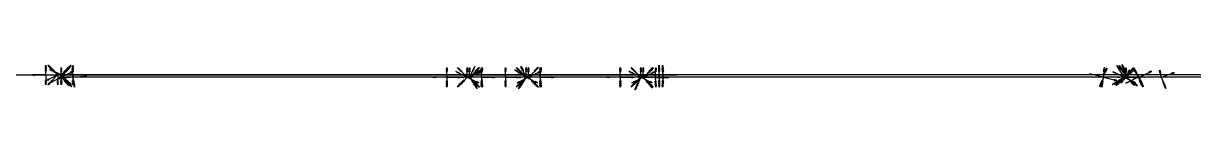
# Model space of a CAD drawing. Header units: millimetres. Extents: x -14319 to -773, y -1376 to 253.
# Drawn here: x -4047 to -2059, y 62 to 111 of the extents above; entities that cross this region are included whole.
import ezdxf

# ---------------------------------------------------------------- set-up
doc = ezdxf.new("R2010")
doc.units = ezdxf.units.MM
for name, color, linetype in [('PgmDef_262_2', 1, 'Continuous'), ('PgmDef_264_4', 1, 'Continuous'), ('PgmDef_265_0', 1, 'Continuous'), ('PgmDef_266_1', 1, 'Continuous'), ('PgmDef_267_2', 1, 'Continuous'), ('PgmDef_268_3', 1, 'Continuous'), ('PgmDef_274_0', 1, 'Continuous'), ('PgmDef_275_0', 1, 'Continuous'), ('PgmDef_276_1', 1, 'Continuous'), ('PgmDef_277_0', 1, 'Continuous'), ('PgmDef_278_1', 1, 'Continuous'), ('PgmDef_279_0', 1, 'Continuous'), ('PgmDef_280_0', 1, 'Continuous'), ('PgmDef_281_1', 1, 'Continuous'), ('PgmDef_282_0', 1, 'Continuous'), ('PgmDef_283_1', 1, 'Continuous'), ('PgmDef_284_0', 1, 'Continuous'), ('PgmDef_285_1', 1, 'Continuous'), ('PgmDef_286_2', 1, 'Continuous'), ('PgmDef_287_3', 1, 'Continuous'), ('PgmDef_288_4', 1, 'Continuous'), ('PgmDef_292_0', 1, 'Continuous'), ('PgmDef_293_1', 1, 'Continuous'), ('PgmDef_294_0', 1, 'Continuous'), ('PgmDef_295_0', 1, 'Continuous'), ('PgmDef_296_1', 1, 'Continuous'), ('PgmDef_369_0', 1, 'Continuous'), ('PgmDef_371_0', 1, 'Continuous')]:
    doc.layers.add(name, color=color, linetype=linetype)

# ---------------------------------------------------------------- blocks, each defined once
blk = doc.blocks.new('Kontrollpunkt')
at = {"color": 0}
for q in [(0, 6), (8, 0), (0, 0, 4)]:
    blk.add_line((0, 0), q, dxfattribs=at)
for points in [[(0.25, 8, -0.25), (-0.25, 8, -0.25), (-0.25, 8, 0.25), (0, 10, 0), (-0.25, 8, -0.25), (0.25, 8, 0.25), (0, 10, 0), (0.25, 8, -0.25), (0.25, 8, 0.25), (-0.25, 8, 0.25)], [(0.25, 6, -0.25), (-0.25, 6, -0.25), (-0.25, 6, 0.25), (0, 8, 0), (-0.25, 6, -0.25), (0.25, 6, 0.25), (0, 8, 0), (0.25, 6, -0.25), (0.25, 6, 0.25), (-0.25, 6, 0.25)], [(0.25, 0.25, 4), (-0.25, 0.25, 4), (-0.25, -0.25, 4), (0, 0, 6), (-0.25, 0.25, 4), (0.25, -0.25, 4), (0, 0, 6), (0.25, 0.25, 4), (0.25, -0.25, 4), (-0.25, -0.25, 4)], [(0.25, 0.25, 6), (-0.25, 0.25, 6), (-0.25, -0.25, 6), (0, 0, 8), (-0.25, 0.25, 6), (0.25, -0.25, 6), (0, 0, 8), (0.25, 0.25, 6), (0.25, -0.25, 6), (-0.25, -0.25, 6)], [(0.25, 0.25, 8), (-0.25, 0.25, 8), (-0.25, -0.25, 8), (0, 0, 10), (-0.25, 0.25, 8), (0.25, -0.25, 8), (0, 0, 10), (0.25, 0.25, 8), (0.25, -0.25, 8), (-0.25, -0.25, 8)], [(8, 0.25, -0.25), (8, 0.25, 0.25), (8, -0.25, 0.25), (10, 0, 0), (8, 0.25, 0.25), (8, -0.25, -0.25), (10, 0, 0), (8, 0.25, -0.25), (8, -0.25, -0.25), (8, -0.25, 0.25)]]:
    blk.add_polyline3d(points, dxfattribs=at)

msp = doc.modelspace()

# ---------------------------------------------------------------- linework, layer by layer
at = {"layer": 'PgmDef_262_2', "color": 1}
msp.add_line((-1427.3, 87.9, 2182.1), (-3983.3, 87.9, 2182.1), dxfattribs=at)
at = {"layer": 'PgmDef_264_4', "color": 1}
msp.add_line((-2177.3, 83.9, 2182.1), (-2994.3, 83.9, 2182.1), dxfattribs=at)
at = {"layer": 'PgmDef_265_0', "color": 1}
msp.add_line((-4733.3, 87.9, 2182.1), (-3989.3, 87.9, 2182.1), dxfattribs=at)
at = {"layer": 'PgmDef_266_1', "color": 1}
msp.add_line((-2998.3, 83.9, 2182.1), (-3189.3, 83.9, 2182.1), dxfattribs=at)
at = {"layer": 'PgmDef_267_2', "color": 1}
msp.add_line((-3193.3, 83.9, 2182.1), (-3289.3, 83.9, 2182.1), dxfattribs=at)
at = {"layer": 'PgmDef_268_3', "color": 1}
msp.add_line((-3293.3, 83.9, 2182.1), (-3983.3, 83.9, 2182.1), dxfattribs=at)
at = {"layer": 'PgmDef_274_0', "color": 1}
for p, q in [((-2202.3, 87.9, 2410.1), (-2963.3, 87.9, 2470)), ((-1578.8, 87.9, 2410.1), (-2201.5, 87.9, 2410.1))]:
    msp.add_line(p, q, dxfattribs=at)
at = {"layer": 'PgmDef_275_0', "color": 1}
msp.add_line((-1578.8, 83.9, 2410.1), (-2173.3, 83.9, 2410.1), dxfattribs=at)
at = {"layer": 'PgmDef_276_1', "color": 1}
for p, q in [((-2202.3, 83.9, 2410.1), (-2963.3, 83.9, 2470)), ((-2177.3, 83.9, 2410.1), (-2201.5, 83.9, 2410.1))]:
    msp.add_line(p, q, dxfattribs=at)
at = {"layer": 'PgmDef_277_0', "color": 1}
msp.add_line((-2173.3, 83.9, 2393.1), (-2173.3, 83.9, 2361.1), dxfattribs=at)
at = {"layer": 'PgmDef_278_1', "color": 1}
msp.add_line((-2177.3, 83.9, 2261.1), (-2177.3, 83.9, 2199.1), dxfattribs=at)
at = {"layer": 'PgmDef_279_0', "color": 1}
msp.add_line((-2177.3, 83.9, 2361.1), (-2177.3, 83.9, 2393.1), dxfattribs=at)
at = {"layer": 'PgmDef_280_0', "color": 1}
msp.add_line((-2994.3, 83.9, 2460.1), (-2994.3, 83.9, 2194.1), dxfattribs=at)
at = {"layer": 'PgmDef_281_1', "color": 1}
msp.add_line((-2998.3, 83.9, 2460.1), (-2998.3, 83.9, 2194.1), dxfattribs=at)
at = {"layer": 'PgmDef_282_0', "color": 1}
msp.add_line((-3189.3, 83.9, 2451.1), (-3189.3, 83.9, 2191.6), dxfattribs=at)
at = {"layer": 'PgmDef_283_1', "color": 1}
msp.add_line((-3193.3, 83.9, 2451.1), (-3193.3, 83.9, 2191.6), dxfattribs=at)
at = {"layer": 'PgmDef_284_0', "color": 1}
msp.add_line((-2964.3, 83.9, 2470.1), (-2994.3, 83.9, 2470.1), dxfattribs=at)
at = {"layer": 'PgmDef_285_1', "color": 1}
msp.add_line((-4733.3, 87.9, 2470.1), (-2964.3, 87.9, 2470.1), dxfattribs=at)
at = {"layer": 'PgmDef_286_2', "color": 1}
msp.add_line((-2998.3, 83.9, 2470.1), (-3189.3, 83.9, 2470.1), dxfattribs=at)
at = {"layer": 'PgmDef_287_3', "color": 1}
msp.add_line((-3193.3, 83.9, 2470.1), (-3289.3, 83.9, 2470.1), dxfattribs=at)
at = {"layer": 'PgmDef_288_4', "color": 1}
msp.add_line((-3293.3, 83.9, 2470.1), (-3983.3, 83.9, 2470.1), dxfattribs=at)
at = {"layer": 'PgmDef_292_0', "color": 1}
msp.add_line((-3289.3, 83.9, 2451.1), (-3289.3, 83.9, 2191.6), dxfattribs=at)
at = {"layer": 'PgmDef_293_1', "color": 1}
msp.add_line((-3293.3, 83.9, 2451.1), (-3293.3, 83.9, 2191.6), dxfattribs=at)
at = {"layer": 'PgmDef_294_0', "color": 1}
msp.add_line((-3983.3, 83.9, 2451.6), (-3983.3, 83.9, 2200.6), dxfattribs=at)
at = {"layer": 'PgmDef_295_0', "color": 1}
for p, q in [((-3983.3, 87.9, 2451.6), (-3983.3, 87.9, 2341.7)), ((-3983.3, 87.9, 2341.7), (-3983.3, 87.9, 2309.6)), ((-3983.3, 87.9, 2309.6), (-3983.3, 87.9, 2200.6))]:
    msp.add_line(p, q, dxfattribs=at)
at = {"layer": 'PgmDef_296_1', "color": 1}
for p, q in [((-3989.3, 87.9, 2451.6), (-3989.3, 87.9, 2341.7)), ((-3989.3, 87.9, 2341.7), (-3989.3, 87.9, 2309.6)), ((-3989.3, 87.9, 2309.6), (-3989.3, 87.9, 2200.6))]:
    msp.add_line(p, q, dxfattribs=at)
at = {"layer": 'PgmDef_369_0', "color": 1}
msp.add_line((-2111.3, 83.9, 2235.1), (-2151.8, 83.9, 2235.1), dxfattribs=at)
at = {"layer": 'PgmDef_371_0', "color": 1}
msp.add_line((-2173.3, 83.9, 2361.1), (-2173.3, 83.9, 2261.2), dxfattribs=at)

# ---------------------------------------------------------------- block references
at = {"layer": 'PgmDef_262_2', "color": 3, "extrusion": (0.575779, 0.578134, 0.578134), "xscale": 2.362426629514812, "yscale": 2.362426629514812, "zscale": 2.362426629514812, "rotation": 29.93241735879019}
msp.add_blockref('Kontrollpunkt', (2884.4, 3369.5, -981.1), dxfattribs=at)
at = {"layer": 'PgmDef_262_2', "color": 3, "extrusion": (4.33738e-14, 0.707107, 0.707107), "xscale": 2.362426629514812, "yscale": 2.362426629514812, "zscale": 2.362426629514812}
msp.add_blockref('Kontrollpunkt', (3963.3, 1480.8, 1605.1), dxfattribs=at)
at = {"layer": 'PgmDef_264_4', "color": 3, "extrusion": (0.575779, -0.578134, 0.578134), "xscale": 2.362426629514812, "yscale": 2.362426629514812, "zscale": 2.362426629514812, "rotation": 330.0675826412185}
msp.add_blockref('Kontrollpunkt', (-2062.4, 3036.4, -511), dxfattribs=at)
at = {"layer": 'PgmDef_264_4', "color": 3, "extrusion": (0.06118, -0.705782, 0.705782), "xscale": 2.362426629514812, "yscale": 2.362426629514812, "zscale": 2.362426629514812, "rotation": 352.9980280601561}
msp.add_blockref('Kontrollpunkt', (-2955.9, 1786.1, 1298.9), dxfattribs=at)
at = {"layer": 'PgmDef_264_4', "color": 3, "extrusion": (-0.276206, -0.679599, 0.679599), "xscale": 2.362426629514812, "yscale": 2.362426629514812, "zscale": 2.362426629514812, "rotation": 11.88097796041005}
msp.add_blockref('Kontrollpunkt', (-2081.1, 1087.5, 2036.9), dxfattribs=at)
at = {"layer": 'PgmDef_264_4', "color": 3, "extrusion": (-0.575779, -0.578134, 0.578134), "xscale": 2.362426629514812, "yscale": 2.362426629514812, "zscale": 2.362426629514812, "rotation": 29.93241735878689}
msp.add_blockref('Kontrollpunkt', (-1601.9, 926.6, 2466.6), dxfattribs=at)
at = {"layer": 'PgmDef_265_0', "color": 3, "extrusion": (2.19371e-14, 0.707107, 0.707107), "xscale": 2.362426629514812, "yscale": 2.362426629514812, "zscale": 2.362426629514812}
msp.add_blockref('Kontrollpunkt', (4009.3, 1480.8, 1605.1), dxfattribs=at)
at = {"layer": 'PgmDef_265_0', "color": 3, "extrusion": (-0.575779, 0.578134, 0.578134), "xscale": 2.362426629514812, "yscale": 2.362426629514812, "zscale": 2.362426629514812, "rotation": 330.0675826412165}
msp.add_blockref('Kontrollpunkt', (2764.5, 116.9, 3609.3), dxfattribs=at)
at = {"layer": 'PgmDef_266_1', "color": 3, "extrusion": (0.575779, -0.578134, 0.578134), "xscale": 2.362426629514812, "yscale": 2.362426629514812, "zscale": 2.362426629514812, "rotation": 330.0675826412163}
msp.add_blockref('Kontrollpunkt', (-2200.5, 3115.9, -623.3), dxfattribs=at)
at = {"layer": 'PgmDef_266_1', "color": 3, "extrusion": (-5.93691e-16, -0.707107, 0.707107), "xscale": 2.362426629514812, "yscale": 2.362426629514812, "zscale": 2.362426629514812}
for p in [(-3169.3, 1602.3, 1483.6), (-3033.3, 1602.3, 1483.6)]:
    msp.add_blockref('Kontrollpunkt', p, dxfattribs=at)
at = {"layer": 'PgmDef_266_1', "color": 3, "extrusion": (-0.575779, -0.578134, 0.578134), "xscale": 2.362426629514812, "yscale": 2.362426629514812, "zscale": 2.362426629514812, "rotation": 29.93241735878523}
msp.add_blockref('Kontrollpunkt', (-2183.7, 591.6, 2939.3), dxfattribs=at)
at = {"layer": 'PgmDef_267_2', "color": 3, "extrusion": (0.575779, -0.578134, 0.578134), "xscale": 2.362426629514812, "yscale": 2.362426629514812, "zscale": 2.362426629514812, "rotation": 330.0675826412163}
msp.add_blockref('Kontrollpunkt', (-2271.4, 3156.7, -680.9), dxfattribs=at)
at = {"layer": 'PgmDef_267_2', "color": 3, "extrusion": (-5.93691e-16, -0.707107, 0.707107), "xscale": 2.362426629514812, "yscale": 2.362426629514812, "zscale": 2.362426629514812}
for p in [(-3269.3, 1602.3, 1483.6), (-3228.3, 1602.3, 1483.6)]:
    msp.add_blockref('Kontrollpunkt', p, dxfattribs=at)
at = {"layer": 'PgmDef_267_2', "color": 3, "extrusion": (-0.575779, -0.578134, 0.578134), "xscale": 2.362426629514812, "yscale": 2.362426629514812, "zscale": 2.362426629514812, "rotation": 29.93241735878503}
msp.add_blockref('Kontrollpunkt', (-2321.8, 512.1, 3051.6), dxfattribs=at)
at = {"layer": 'PgmDef_268_3', "color": 3, "extrusion": (0.575779, -0.578134, 0.578134), "xscale": 2.362426629514812, "yscale": 2.362426629514812, "zscale": 2.362426629514812, "rotation": 330.0675826412165}
msp.add_blockref('Kontrollpunkt', (-2763.1, 3439.9, -1080.5), dxfattribs=at)
at = {"layer": 'PgmDef_268_3', "color": 3, "extrusion": (0.11146, -0.702701, 0.702701), "xscale": 2.362426629514812, "yscale": 2.362426629514812, "zscale": 2.362426629514812, "rotation": 354.7513614103651}
msp.add_blockref('Kontrollpunkt', (-3901.2, 2047.1, 1032.6), dxfattribs=at)
at = {"layer": 'PgmDef_268_3', "color": 3, "extrusion": (-5.93691e-16, -0.707107, 0.707107), "xscale": 2.362426629514812, "yscale": 2.362426629514812, "zscale": 2.362426629514812}
msp.add_blockref('Kontrollpunkt', (-3328.3, 1602.3, 1483.6), dxfattribs=at)
at = {"layer": 'PgmDef_268_3', "color": 3, "extrusion": (-0.575779, -0.578134, 0.578134), "xscale": 2.362426629514812, "yscale": 2.362426629514812, "zscale": 2.362426629514812, "rotation": 29.93241735878503}
msp.add_blockref('Kontrollpunkt', (-2392.7, 471.3, 3109.2), dxfattribs=at)
at = {"layer": 'PgmDef_274_0', "color": 3, "extrusion": (-0.055479, 0.707107, -0.704927), "xscale": 2.362426629514812, "yscale": 2.362426629514812, "zscale": 2.362426629514812, "rotation": 186.3509398711171}
msp.add_blockref('Kontrollpunkt', (2944.3, 1976.8, -1514.6), dxfattribs=at)
at = {"layer": 'PgmDef_275_0', "color": 3, "extrusion": (0.575779, -0.578134, -0.578134), "xscale": 2.362426629514812, "yscale": 2.362426629514812, "zscale": 2.362426629514812, "rotation": 207.3377652470798}
msp.add_blockref('Kontrollpunkt', (-1480.6, 1045.5, -2693.2), dxfattribs=at)
at = {"layer": 'PgmDef_275_0', "color": 3, "extrusion": (0.275721, -0.602758, -0.748773), "xscale": 2.362426629514812, "yscale": 2.362426629514812, "zscale": 2.362426629514812, "rotation": 178.4317387312826}
msp.add_blockref('Kontrollpunkt', (-1923.2, 869.6, -2448.9), dxfattribs=at)
at = {"layer": 'PgmDef_276_1', "color": 3, "extrusion": (-0.055479, -0.707107, -0.704927), "xscale": 2.362426629514812, "yscale": 2.362426629514812, "zscale": 2.362426629514812, "rotation": 173.6490601288691}
msp.add_blockref('Kontrollpunkt', (-2957.8, 1856, -1636.1), dxfattribs=at)
at = {"layer": 'PgmDef_276_1', "color": 3, "extrusion": (-0.088501, -0.706718, -0.701938), "xscale": 2.362426629514812, "yscale": 2.362426629514812, "zscale": 2.362426629514812, "rotation": 190.783565378176}
msp.add_blockref('Kontrollpunkt', (-2206.4, 1851.7, -1555.8), dxfattribs=at)
at = {"layer": 'PgmDef_276_1', "color": 3, "extrusion": (-0.575779, -0.578134, -0.578134), "xscale": 2.362426629514812, "yscale": 2.362426629514812, "zscale": 2.362426629514812, "rotation": 150.0675826412138}
msp.add_blockref('Kontrollpunkt', (-1601.9, 2820.3, -188.2), dxfattribs=at)
at = {"layer": 'PgmDef_277_0', "color": 3, "extrusion": (0.778087, -0.621133, -0.093669), "xscale": 2.362426629514812, "yscale": 2.362426629514812, "zscale": 2.362426629514812, "rotation": 235.3416633007398}
msp.add_blockref('Kontrollpunkt', (-1290.3, 2218.5, -1967.3), dxfattribs=at)
at = {"layer": 'PgmDef_277_0', "color": 3, "extrusion": (0.778287, -0.59681, 0.195162), "xscale": 2.362426629514812, "yscale": 2.362426629514812, "zscale": 2.362426629514812, "rotation": 326.8153501090826}
msp.add_blockref('Kontrollpunkt', (-1255.9, 2662.2, -1280.7), dxfattribs=at)
at = {"layer": 'PgmDef_278_1', "color": 3, "extrusion": (-0.851513, -0.524334, -2.10785e-14), "xscale": 2.362426629514812, "yscale": 2.362426629514812, "zscale": 2.362426629514812, "rotation": 90.00000000000114}
msp.add_blockref('Kontrollpunkt', (-1213.1, 2258.1, 1810), dxfattribs=at)
at = {"layer": 'PgmDef_278_1', "color": 3, "extrusion": (-0.851523, -0.524317, -2.10781e-14), "xscale": 2.362426629514812, "yscale": 2.362426629514812, "zscale": 2.362426629514812, "rotation": 90.00000000000114}
msp.add_blockref('Kontrollpunkt', (-1213.1, 2219.1, 1810), dxfattribs=at)
at = {"layer": 'PgmDef_278_1', "color": 3, "extrusion": (-0.847956, -0.521811, 0.093188), "xscale": 2.362426629514813, "yscale": 2.362426629514813, "zscale": 2.362426629514813, "rotation": 86.71794518594372}
msp.add_blockref('Kontrollpunkt', (-1212.6, 2020.8, 2007.4), dxfattribs=at)
at = {"layer": 'PgmDef_279_0', "color": 3, "extrusion": (-0.851355, -0.52459, -2.22474e-14), "xscale": 2.362426629514812, "yscale": 2.362426629514812, "zscale": 2.362426629514812, "rotation": 90.0000000000012}
msp.add_blockref('Kontrollpunkt', (-1213.6, 2364.1, 1809.6), dxfattribs=at)
at = {"layer": 'PgmDef_279_0', "color": 3, "extrusion": (-0.850264, -0.523291, -0.056727), "xscale": 2.362426629514812, "yscale": 2.362426629514812, "zscale": 2.362426629514812, "rotation": 91.99950851250183}
msp.add_blockref('Kontrollpunkt', (-1212.7, 2491.9, 1671.6), dxfattribs=at)
at = {"layer": 'PgmDef_280_0', "color": 3, "extrusion": (0.659065, -0.747905, -0.07919), "xscale": 2.362426629514812, "yscale": 2.362426629514812, "zscale": 2.362426629514812, "rotation": 265.4721885492817}
msp.add_blockref('Kontrollpunkt', (-2191, 2290.6, -2231), dxfattribs=at)
at = {"layer": 'PgmDef_280_0', "color": 3, "extrusion": (0.707107, -0.707107, -1.49024e-14), "xscale": 2.362426629514812, "yscale": 2.362426629514812, "zscale": 2.362426629514812, "rotation": 269.9999999999991}
msp.add_blockref('Kontrollpunkt', (-2057.9, 2425.1, -2176.6), dxfattribs=at)
at = {"layer": 'PgmDef_280_0', "color": 3, "extrusion": (0.702585, -0.702585, 0.11291), "xscale": 2.362426629514812, "yscale": 2.362426629514812, "zscale": 2.362426629514812, "rotation": 269.9999999999991}
msp.add_blockref('Kontrollpunkt', (-2057.9, 2425.8, -1915), dxfattribs=at)
at = {"layer": 'PgmDef_281_1', "color": 3, "extrusion": (-0.702585, -0.702585, 0.11291), "xscale": 2.362426629514812, "yscale": 2.362426629514812, "zscale": 2.362426629514812, "rotation": 90.00000000000081}
msp.add_blockref('Kontrollpunkt', (-2179.5, 1947.4, 2295.3), dxfattribs=at)
at = {"layer": 'PgmDef_281_1', "color": 3, "extrusion": (-0.707107, -0.707107, -1.41566e-14), "xscale": 2.362426629514812, "yscale": 2.362426629514812, "zscale": 2.362426629514812, "rotation": 90.00000000000081}
msp.add_blockref('Kontrollpunkt', (-2179.5, 2425.1, 2060.8), dxfattribs=at)
at = {"layer": 'PgmDef_281_1', "color": 3, "extrusion": (-0.437142, -0.896273, -0.074841), "xscale": 2.362426629514813, "yscale": 2.362426629514813, "zscale": 2.362426629514813, "rotation": 98.7238562846266}
msp.add_blockref('Kontrollpunkt', (-2731.6, 2545.9, 1051.3), dxfattribs=at)
at = {"layer": 'PgmDef_282_0', "color": 3, "extrusion": (0.70523, -0.70523, -0.072816), "xscale": 2.362426629514812, "yscale": 2.362426629514812, "zscale": 2.362426629514812, "rotation": 265.835324949595}
msp.add_blockref('Kontrollpunkt', (-2195.8, 2276, -2486.8), dxfattribs=at)
at = {"layer": 'PgmDef_282_0', "color": 3, "extrusion": (0.707107, -0.707107, -1.66786e-14), "xscale": 2.362426629514812, "yscale": 2.362426629514812, "zscale": 2.362426629514812, "rotation": 269.999999999999}
for p in [(-2195.8, 2416.1, -2314.5), (-2195.8, 2211.6, -2314.5)]:
    msp.add_blockref('Kontrollpunkt', p, dxfattribs=at)
at = {"layer": 'PgmDef_282_0', "color": 3, "extrusion": (0.70468, -0.70468, 0.082785), "xscale": 2.362426629514813, "yscale": 2.362426629514813, "zscale": 2.362426629514813, "rotation": 274.7324172008363}
msp.add_blockref('Kontrollpunkt', (-2195.8, 2375.6, -2125.1), dxfattribs=at)
at = {"layer": 'PgmDef_283_1', "color": 3, "extrusion": (-0.707107, -0.707107, -1.23804e-14), "xscale": 2.362426629514812, "yscale": 2.362426629514812, "zscale": 2.362426629514812, "rotation": 90.00000000000072}
msp.add_blockref('Kontrollpunkt', (-2317.3, 2211.6, 2198.6), dxfattribs=at)
at = {"layer": 'PgmDef_283_1', "color": 3, "extrusion": (-0.70468, -0.70468, 0.082785), "xscale": 2.362426629514812, "yscale": 2.362426629514812, "zscale": 2.362426629514812, "rotation": 85.26758279902883}
msp.add_blockref('Kontrollpunkt', (-2317.3, 2002, 2372.5), dxfattribs=at)
at = {"layer": 'PgmDef_283_1', "color": 3, "extrusion": (-0.524132, -0.777264, -0.348061), "xscale": 2.362426629514812, "yscale": 2.362426629514812, "zscale": 2.362426629514812, "rotation": 117.3009022819064}
msp.add_blockref('Kontrollpunkt', (-2694.5, 2895, 755.3), dxfattribs=at)
at = {"layer": 'PgmDef_283_1', "color": 3, "extrusion": (-0.548154, -0.836377, -1.47723e-14), "xscale": 2.362426629514812, "yscale": 2.362426629514812, "zscale": 2.362426629514812, "rotation": 90.00000000000087}
msp.add_blockref('Kontrollpunkt', (-2716.8, 2416.1, 1680.2), dxfattribs=at)
at = {"layer": 'PgmDef_284_0', "color": 3, "extrusion": (0.575779, -0.578134, -0.578134), "xscale": 2.362426629514812, "yscale": 2.362426629514812, "zscale": 2.362426629514812, "rotation": 209.9324173587831}
msp.add_blockref('Kontrollpunkt', (-2062.4, 759.5, -3200.6), dxfattribs=at)
at = {"layer": 'PgmDef_284_0', "color": 3, "extrusion": (-3.89972e-14, -0.707107, -0.707107), "xscale": 2.362426629514812, "yscale": 2.362426629514812, "zscale": 2.362426629514812, "rotation": 180}
msp.add_blockref('Kontrollpunkt', (-2967.3, 1687.2, -1806), dxfattribs=at)
at = {"layer": 'PgmDef_285_1', "color": 3, "extrusion": (-1.13243e-14, 0.707107, -0.707107), "xscale": 2.362426629514812, "yscale": 2.362426629514812, "zscale": 2.362426629514812, "rotation": 180}
msp.add_blockref('Kontrollpunkt', (2967.3, 1808.8, -1684.4), dxfattribs=at)
at = {"layer": 'PgmDef_286_2', "color": 3, "extrusion": (0.575779, -0.578134, -0.578134), "xscale": 2.362426629514812, "yscale": 2.362426629514812, "zscale": 2.362426629514812, "rotation": 209.9324173587829}
msp.add_blockref('Kontrollpunkt', (-2200.5, 679.9, -3312.9), dxfattribs=at)
at = {"layer": 'PgmDef_286_2', "color": 3, "extrusion": (0.060571, -0.705808, -0.705808), "xscale": 2.362426629514812, "yscale": 2.362426629514812, "zscale": 2.362426629514812, "rotation": 186.9324814833388}
msp.add_blockref('Kontrollpunkt', (-3150.5, 1499.5, -1994.6), dxfattribs=at)
at = {"layer": 'PgmDef_286_2', "color": 3, "extrusion": (-3.89972e-14, -0.707107, -0.707107), "xscale": 2.362426629514812, "yscale": 2.362426629514812, "zscale": 2.362426629514812, "rotation": 180}
msp.add_blockref('Kontrollpunkt', (-3033.3, 1687.2, -1806), dxfattribs=at)
at = {"layer": 'PgmDef_286_2', "color": 3, "extrusion": (-0.575779, -0.578134, -0.578134), "xscale": 2.362426629514812, "yscale": 2.362426629514812, "zscale": 2.362426629514812, "rotation": 150.0675826412111}
msp.add_blockref('Kontrollpunkt', (-2183.7, 3204.2, 249.8), dxfattribs=at)
at = {"layer": 'PgmDef_287_3', "color": 3, "extrusion": (0.480159, -0.620261, -0.620261), "xscale": 2.362426629514812, "yscale": 2.362426629514812, "zscale": 2.362426629514812, "rotation": 231.296858714679}
msp.add_blockref('Kontrollpunkt', (-2549.6, 647.4, -3163.5), dxfattribs=at)
at = {"layer": 'PgmDef_287_3', "color": 3, "extrusion": (0.060571, -0.705808, -0.705808), "xscale": 2.362426629514812, "yscale": 2.362426629514812, "zscale": 2.362426629514812, "rotation": 186.9324814832813}
msp.add_blockref('Kontrollpunkt', (-3250.1, 1493.5, -2000.7), dxfattribs=at)
at = {"layer": 'PgmDef_287_3', "color": 3, "extrusion": (-3.89972e-14, -0.707107, -0.707107), "xscale": 2.362426629514812, "yscale": 2.362426629514812, "zscale": 2.362426629514812, "rotation": 180}
msp.add_blockref('Kontrollpunkt', (-3228.3, 1687.2, -1806), dxfattribs=at)
at = {"layer": 'PgmDef_287_3', "color": 3, "extrusion": (-0.480159, -0.620261, -0.620261), "xscale": 2.362426629514812, "yscale": 2.362426629514812, "zscale": 2.362426629514812, "rotation": 128.7031556287002}
msp.add_blockref('Kontrollpunkt', (-2576.5, 3108.8, -50.9), dxfattribs=at)
at = {"layer": 'PgmDef_288_4', "color": 3, "extrusion": (0.575779, -0.578134, -0.578134), "xscale": 2.362426629514812, "yscale": 2.362426629514812, "zscale": 2.362426629514812, "rotation": 209.9324173587827}
msp.add_blockref('Kontrollpunkt', (-2763.1, 356, -3770), dxfattribs=at)
at = {"layer": 'PgmDef_288_4', "color": 3, "extrusion": (0.105163, -0.703186, -0.703186), "xscale": 2.362426629514812, "yscale": 2.362426629514812, "zscale": 2.362426629514812, "rotation": 183.6216978457448}
msp.add_blockref('Kontrollpunkt', (-3907.3, 1285.6, -2212.7), dxfattribs=at)
at = {"layer": 'PgmDef_288_4', "color": 3, "extrusion": (-3.89972e-14, -0.707107, -0.707107), "xscale": 2.362426629514812, "yscale": 2.362426629514812, "zscale": 2.362426629514812, "rotation": 180}
msp.add_blockref('Kontrollpunkt', (-3328.3, 1687.2, -1806), dxfattribs=at)
at = {"layer": 'PgmDef_288_4', "color": 3, "extrusion": (-0.575779, -0.578134, -0.578134), "xscale": 2.362426629514812, "yscale": 2.362426629514812, "zscale": 2.362426629514812, "rotation": 150.067582641211}
msp.add_blockref('Kontrollpunkt', (-2392.7, 3324.6, 419.6), dxfattribs=at)
at = {"layer": 'PgmDef_292_0', "color": 3, "extrusion": (0.707107, -0.707107, -1.5014e-14), "xscale": 2.362426629514812, "yscale": 2.362426629514812, "zscale": 2.362426629514812, "rotation": 269.9999999999991}
msp.add_blockref('Kontrollpunkt', (-2266.5, 2211.6, -2385.2), dxfattribs=at)
at = {"layer": 'PgmDef_292_0', "color": 3, "extrusion": (0.70468, -0.70468, 0.082785), "xscale": 2.362426629514812, "yscale": 2.362426629514812, "zscale": 2.362426629514812, "rotation": 274.7324171490133}
msp.add_blockref('Kontrollpunkt', (-2266.5, 2381.5, -2195.6), dxfattribs=at)
at = {"layer": 'PgmDef_292_0', "color": 3, "extrusion": (0.524134, -0.777263, -0.348061), "xscale": 2.362426629514812, "yscale": 2.362426629514812, "zscale": 2.362426629514812, "rotation": 242.6992285391991}
msp.add_blockref('Kontrollpunkt', (-2680.2, 1633.5, -2642.4), dxfattribs=at)
at = {"layer": 'PgmDef_292_0', "color": 3, "extrusion": (0.548154, -0.836378, -1.41938e-14), "xscale": 2.362426629514812, "yscale": 2.362426629514812, "zscale": 2.362426629514812, "rotation": 269.999999999999}
msp.add_blockref('Kontrollpunkt', (-2705.1, 2416.1, -1873.2), dxfattribs=at)
at = {"layer": 'PgmDef_293_1', "color": 3, "extrusion": (-0.70523, -0.70523, -0.072816), "xscale": 2.362426629514812, "yscale": 2.362426629514812, "zscale": 2.362426629514812, "rotation": 94.16467505052742}
msp.add_blockref('Kontrollpunkt', (-2388.1, 2609.8, 2084.8), dxfattribs=at)
at = {"layer": 'PgmDef_293_1', "color": 3, "extrusion": (-0.707107, -0.707107, -1.53869e-14), "xscale": 2.362426629514812, "yscale": 2.362426629514812, "zscale": 2.362426629514812, "rotation": 90.00000000000091}
for p in [(-2388.1, 2416.1, 2269.3), (-2388.1, 2211.6, 2269.3)]:
    msp.add_blockref('Kontrollpunkt', p, dxfattribs=at)
at = {"layer": 'PgmDef_293_1', "color": 3, "extrusion": (-0.70468, -0.70468, 0.082785), "xscale": 2.362426629514812, "yscale": 2.362426629514812, "zscale": 2.362426629514812, "rotation": 85.26758279916724}
msp.add_blockref('Kontrollpunkt', (-2388.1, 1996.2, 2443), dxfattribs=at)
at = {"layer": 'PgmDef_294_0', "color": 3, "extrusion": (0.764791, -0.639355, -0.079496), "xscale": 2.362426629514812, "yscale": 2.362426629514812, "zscale": 2.362426629514812, "rotation": 266.1978436649215}
msp.add_blockref('Kontrollpunkt', (-2490.4, 2196.6, -3294.9), dxfattribs=at)
at = {"layer": 'PgmDef_294_0', "color": 3, "extrusion": (0.761927, -0.647663, -1.59226e-14), "xscale": 2.362426629514812, "yscale": 2.362426629514812, "zscale": 2.362426629514812, "rotation": 269.9999999999992}
msp.add_blockref('Kontrollpunkt', (-2515.9, 2220.6, -3089.3), dxfattribs=at)
at = {"layer": 'PgmDef_294_0', "color": 3, "extrusion": (0.757892, -0.65238, -1.58904e-14), "xscale": 2.362426629514812, "yscale": 2.362426629514812, "zscale": 2.362426629514812, "rotation": 269.9999999999992}
msp.add_blockref('Kontrollpunkt', (-2535, 2416.6, -3073.7), dxfattribs=at)
at = {"layer": 'PgmDef_294_0', "color": 3, "extrusion": (0.748921, -0.657932, 0.079008), "xscale": 2.362426629514812, "yscale": 2.362426629514812, "zscale": 2.362426629514812, "rotation": 273.9704860208855}
msp.add_blockref('Kontrollpunkt', (-2565.9, 2434.5, -2864.5), dxfattribs=at)
at = {"layer": 'PgmDef_295_0', "color": 3, "extrusion": (0.706548, 0.706548, 0.039741), "xscale": 2.362426629514812, "yscale": 2.362426629514812, "zscale": 2.362426629514812, "rotation": 89.99999999999912}
msp.add_blockref('Kontrollpunkt', (2878.8, 2308.3, -2664.8), dxfattribs=at)
at = {"layer": 'PgmDef_295_0', "color": 3, "extrusion": (0.706548, 0.706548, -0.039741), "xscale": 2.362426629514812, "yscale": 2.362426629514812, "zscale": 2.362426629514812, "rotation": 89.99999999999912}
msp.add_blockref('Kontrollpunkt', (2878.8, 2340.2, -2849.7), dxfattribs=at)
at = {"layer": 'PgmDef_296_1', "color": 3, "extrusion": (-0.706548, 0.706548, 0.039741), "xscale": 2.362426629514812, "yscale": 2.362426629514812, "zscale": 2.362426629514812, "rotation": 270.0000000000009}
msp.add_blockref('Kontrollpunkt', (2758.7, 2084.2, 2968.2), dxfattribs=at)
at = {"layer": 'PgmDef_296_1', "color": 3, "extrusion": (-0.706548, 0.706548, -0.039741), "xscale": 2.362426629514812, "yscale": 2.362426629514812, "zscale": 2.362426629514812, "rotation": 270.0000000000009}
msp.add_blockref('Kontrollpunkt', (2758.7, 2564.2, 2783.3), dxfattribs=at)
at = {"layer": 'PgmDef_369_0', "color": 3, "extrusion": (0.284918, -0.677799, 0.677799), "xscale": 2.362426629514812, "yscale": 2.362426629514812, "zscale": 2.362426629514812, "rotation": 5.556693405552864}
msp.add_blockref('Kontrollpunkt', (-1951.1, 2260.9, 844.9), dxfattribs=at)
at = {"layer": 'PgmDef_369_0', "color": 3, "extrusion": (0.325568, -0.792328, 0.515967), "xscale": 2.362426629514812, "yscale": 2.362426629514812, "zscale": 2.362426629514812, "rotation": 355.0474477569346}
msp.add_blockref('Kontrollpunkt', (-1923.7, 2369.2, 398.4), dxfattribs=at)
at = {"layer": 'PgmDef_371_0', "color": 3, "extrusion": (-0.688579, -0.41287, -0.596152), "xscale": 2.362426629514812, "yscale": 2.362426629514812, "zscale": 2.362426629514812, "rotation": 109.6694868540059}
msp.add_blockref('Kontrollpunkt', (-1189.6, 2981.1, 54.3), dxfattribs=at)
at = {"layer": 'PgmDef_371_0', "color": 3, "extrusion": (-0.851289, -0.524697, -5.31676e-15), "xscale": 2.362426629514812, "yscale": 2.362426629514812, "zscale": 2.362426629514812, "rotation": 90.00000000000001}
msp.add_blockref('Kontrollpunkt', (-1211.8, 2281.2, 1806), dxfattribs=at)
at = {"layer": 'PgmDef_371_0', "color": 3, "extrusion": (-0.851249, -0.524761, -5.31537e-15), "xscale": 2.362426629514812, "yscale": 2.362426629514812, "zscale": 2.362426629514812, "rotation": 90.00000000000001}
msp.add_blockref('Kontrollpunkt', (-1211.9, 2326.1, 1806), dxfattribs=at)
at = {"layer": 'PgmDef_371_0', "color": 3, "extrusion": (-0.688574, -0.412877, 0.596152), "xscale": 2.362426629514812, "yscale": 2.362426629514812, "zscale": 2.362426629514812, "rotation": 70.33004885383342}
msp.add_blockref('Kontrollpunkt', (-1189.6, 730, 2809.8), dxfattribs=at)

doc.saveas('drawing.dxf')
